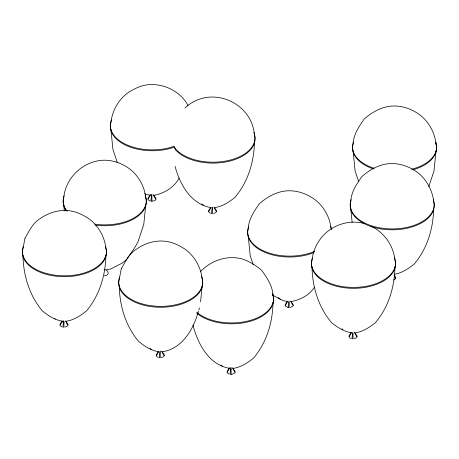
<?xml version="1.0" encoding="UTF-8"?>
<svg xmlns="http://www.w3.org/2000/svg" width="459" height="459" viewBox="0 0 459 459"><rect width="100%" height="100%" fill="white"/><g stroke="black" fill="none" stroke-linecap="round" stroke-linejoin="round"><path stroke-width="0.69" d="M105.909 255.353C105.513 275.429 99.517 295.453 86.424 310.961C80.618 315.637 73.968 320.066 66.457 321.18M145.778 204.628L143.77 224.451L137.935 241.968L134.688 247.74L126.495 259.651L122.002 263.219L110.562 269.049L106.74 269.766L104.067 269.766M200.577 301.798L202.189 285.911M254.481 141.751C254.085 161.832 248.089 181.856 234.997 197.359C229.196 202.035 222.54 206.47 215.03 207.583M273.036 302.481C272.646 322.557 266.65 342.58 253.552 358.083C247.751 362.765 241.095 367.194 233.591 368.307M394.969 266.977C394.574 287.053 388.578 307.077 375.485 322.579C369.684 327.261 363.029 331.691 355.518 332.804M436.039 150.896L434.007 170.932L428.769 186.664M433.686 208.466C433.29 228.542 427.295 248.566 414.202 264.074C408.401 268.75 401.745 273.18 394.235 274.293M63.606 321.134L62.9 327.118L63.956 327.198L63.956 321.105M151.636 194.518L150.85 201.162L153.949 200.927L155.44 200.061M159.893 351.692L159.187 357.67L160.243 357.75L160.243 351.049M212.178 207.537L211.473 213.515L212.528 213.596L212.528 207.502M230.82 367.602L230.034 374.246L232.145 374.246L234.624 373.144M289.193 301.425L289.193 307.513L288.132 307.432L288.843 301.454M352.667 332.758L351.961 338.742L353.017 338.822L353.017 332.729M63.044 321.977L63.325 320.807M198.414 311.185C193.709 328.954 182.424 348.513 162.744 351.737M198.85 309.871L199.504 307.909M62.258 321.317L60.014 325.448L60.014 324.232L62.137 320.973M150.523 194.771L147.964 199.493L147.964 198.277L150.087 195.018M211.151 207.124L208.587 211.851L208.587 210.629L210.71 207.37M158.86 351.278L156.301 356.006L156.301 354.79L158.424 351.525M229.707 367.854L227.148 372.576L227.148 371.36L229.27 368.095M287.81 301.041L285.246 305.769L285.246 304.552L287.368 301.288M351.64 332.345L349.075 337.072L349.075 335.856L351.198 332.591M200.543 271.659C210.985 260.351 227.733 254.705 242.782 259.134C249.805 261.682 256.265 265.554 261.842 270.517C267.258 278.154 272.657 286.095 273.053 295.78M179.102 178.126C174.231 187.301 164.431 193.302 154.408 195.224M314.415 287.265C309.561 294.999 300.479 299.738 291.689 301.5M394.201 275.119L395.268 276.777A4.079 2.358 0 0 1 395.681 278.561L393.776 279.996M184.879 108.089C209.643 84.364 251.71 101.359 254.493 135.055A41.993 24.247 0 0 1 225.989 161.907A41.993 24.247 0 0 1 175.596 149.852L174.007 147.023L171.454 148.096A41.993 24.247 0 0 1 127.705 146.105A41.993 24.247 0 0 1 110.912 122.696C112.105 110.837 118.577 99.322 128.365 92.466C134.504 88.553 141.188 85.34 148.527 84.674C164.098 83.377 180.588 91.507 187.978 105.427M216.063 212.419L213.584 213.515M67.49 326.016L65.012 327.118M163.777 356.574L161.298 357.67M292.727 306.337L290.249 307.432M356.551 337.64L354.073 338.742M104.268 275.721C107.894 275.962 109.93 272.721 106.419 270.093M62.9 322.562L63.956 322.482M230.034 369.69L231.089 369.61M364.71 223.631C352.678 220.205 339.62 222.839 329.482 230.045C319.688 236.901 313.216 248.417 312.022 260.276A41.993 24.247 0 0 0 353.505 288.315A41.993 24.247 0 0 0 394.981 260.276C393.564 245.812 384.315 232.271 370.958 226.253M150.345 195.224L146.484 194.501L144.516 193.675M210.974 207.583C191.024 204.312 179.796 184.34 175.08 166.376M287.632 301.5L283.771 300.777L280.483 299.4L272.801 295.206M351.462 332.804C343.952 331.691 337.296 327.261 331.496 322.579C318.403 307.077 312.407 287.053 312.011 266.977M62.395 321.18C54.891 320.066 48.235 315.637 42.435 310.961C29.342 295.453 23.346 275.429 22.95 255.353M158.682 351.737C151.172 350.624 144.522 346.195 138.716 341.513C125.623 326.01 119.627 305.987 119.237 285.911M229.529 368.307C208.782 364.899 197.754 343.665 192.987 325.133M288.132 307.432L285.659 306.337M210.492 213.28L208.994 212.419M149.863 200.927L148.372 200.061M350.98 338.501L349.483 337.64M229.047 374.01L227.555 373.144M158.2 357.435L156.708 356.574M61.919 326.883L60.422 326.016M201.914 203.962L203.825 205.477M341.926 328.805L342.884 329.562M278.097 297.501L280.483 299.4M220.951 365.071L222.386 366.207M150.104 348.496L151.533 349.638M54.3 318.322L55.252 319.08M354.773 332.523L356.551 335.288A4.079 2.358 0 0 1 356.959 337.072L354.4 332.345M290.943 301.219L292.727 303.978A4.079 2.358 0 0 1 293.135 305.769L290.57 301.041M214.284 207.296L216.063 210.061A4.079 2.358 0 0 1 216.47 211.851L213.911 207.118M153.662 194.943L155.44 197.709A4.079 2.358 0 0 1 155.848 199.493L153.283 194.765M232.845 368.026L234.624 370.792A4.079 2.358 0 0 1 235.031 372.576L232.466 367.848M161.993 351.456L163.777 354.216A4.079 2.358 0 0 1 164.184 356.006L161.62 351.278M65.712 320.898L67.49 323.664A4.079 2.358 0 0 1 67.898 325.448L65.654 321.311M394.074 275.607L395.681 278.561M358.599 181.42L355.111 170.932L353.08 150.896M253.27 264.877L250.212 255.703L248.181 235.674M117.292 162.538L112.931 149.427L110.9 129.398M436.05 144.201C434.857 132.341 428.385 120.826 418.597 113.97C410.426 108.381 400.661 105.203 390.712 106.178C380.718 107.171 371.75 112.449 364.303 118.933C358.892 126.569 353.487 134.516 353.091 144.201A41.993 24.247 0 0 0 373.483 168.958M433.698 201.765C432.504 189.906 426.032 178.39 416.244 171.534C408.074 165.951 398.309 162.773 388.36 163.743C378.365 164.735 369.397 170.019 361.95 176.503C356.54 184.139 351.135 192.08 350.745 201.765A41.993 24.247 0 0 0 393.311 229.798A41.993 24.247 0 0 0 433.302 200.531M331.151 228.972C329.958 217.113 323.486 205.598 313.698 198.741C305.528 193.153 295.762 189.974 285.814 190.95C275.819 191.942 266.857 197.221 259.404 203.704C253.993 211.341 248.589 219.287 248.199 228.972A41.993 24.247 0 0 0 267.568 253.379A41.993 24.247 0 0 0 314.042 252.513M145.79 198.001C144.608 186.268 138.205 174.873 128.52 168.086C120.436 162.561 110.774 159.416 100.928 160.38C81.582 162.497 65.402 178.54 63.703 198.001A41.557 23.988 0 0 0 66.366 210.945M350.728 208.466L352.128 222.282M63.692 204.628L64.335 211.002M231.089 367.619L231.089 374.326M151.906 194.536L151.906 201.243M272.64 293.657A41.993 24.247 0 0 1 248.199 320.95A41.993 24.247 0 0 1 197.037 312.493M272.657 294.546A41.993 24.247 0 0 1 247.774 321.943A41.993 24.247 0 0 1 196.515 312.923M201.553 276.467A41.993 24.247 0 0 1 161.264 306.36A41.993 24.247 0 0 1 119.633 277.087M435.654 142.961A41.993 24.247 0 0 1 413.639 169.595M435.643 142.078A41.993 24.247 0 0 1 411.66 169.251M374.137 168.292A41.993 24.247 0 0 1 353.476 142.078M394.327 257.533A41.993 24.247 0 0 1 354.038 287.426A41.993 24.247 0 0 1 312.407 258.153M433.29 199.642A41.993 24.247 0 0 1 392.21 228.921A41.993 24.247 0 0 1 351.124 199.642M105.507 246.529A41.993 24.247 0 0 1 64.426 275.807A41.993 24.247 0 0 1 23.346 246.529M253.838 132.312A41.993 24.247 0 0 1 227.526 160.707A41.993 24.247 0 0 1 175.585 148.968L173.99 146.14L171.442 147.207A41.993 24.247 0 0 1 126.386 144.648A41.993 24.247 0 0 1 111.537 119.954M314.662 251.36A41.993 24.247 0 0 1 266.96 252.278A41.993 24.247 0 0 1 248.577 226.849M330.503 226.23A41.993 24.247 0 0 1 331.444 229.448M145.4 196.779A41.557 23.988 0 0 1 95.42 225.134M145.147 195.287A41.557 23.988 0 0 1 94.697 224.158M67.232 211.215A41.557 23.988 0 0 1 64.082 195.901M24.993 238.244L22.961 248.652A41.993 24.247 0 0 0 64.444 276.691A41.993 24.247 0 0 0 105.92 248.652C104.727 236.798 98.255 225.277 88.467 218.421C82.327 214.508 75.643 211.295 68.305 210.629C58.35 209.66 48.585 212.838 40.415 218.421C32.916 222.885 29.175 230.946 24.993 238.244M121.279 268.802L119.248 279.21A41.993 24.247 0 0 0 160.725 307.249A41.993 24.247 0 0 0 202.201 279.21C201.013 267.35 194.541 255.835 184.748 248.979C178.614 245.06 171.93 241.853 164.586 241.187C154.637 240.212 144.872 243.39 136.702 248.979C129.197 253.443 125.462 261.504 121.279 268.802"/></g></svg>
